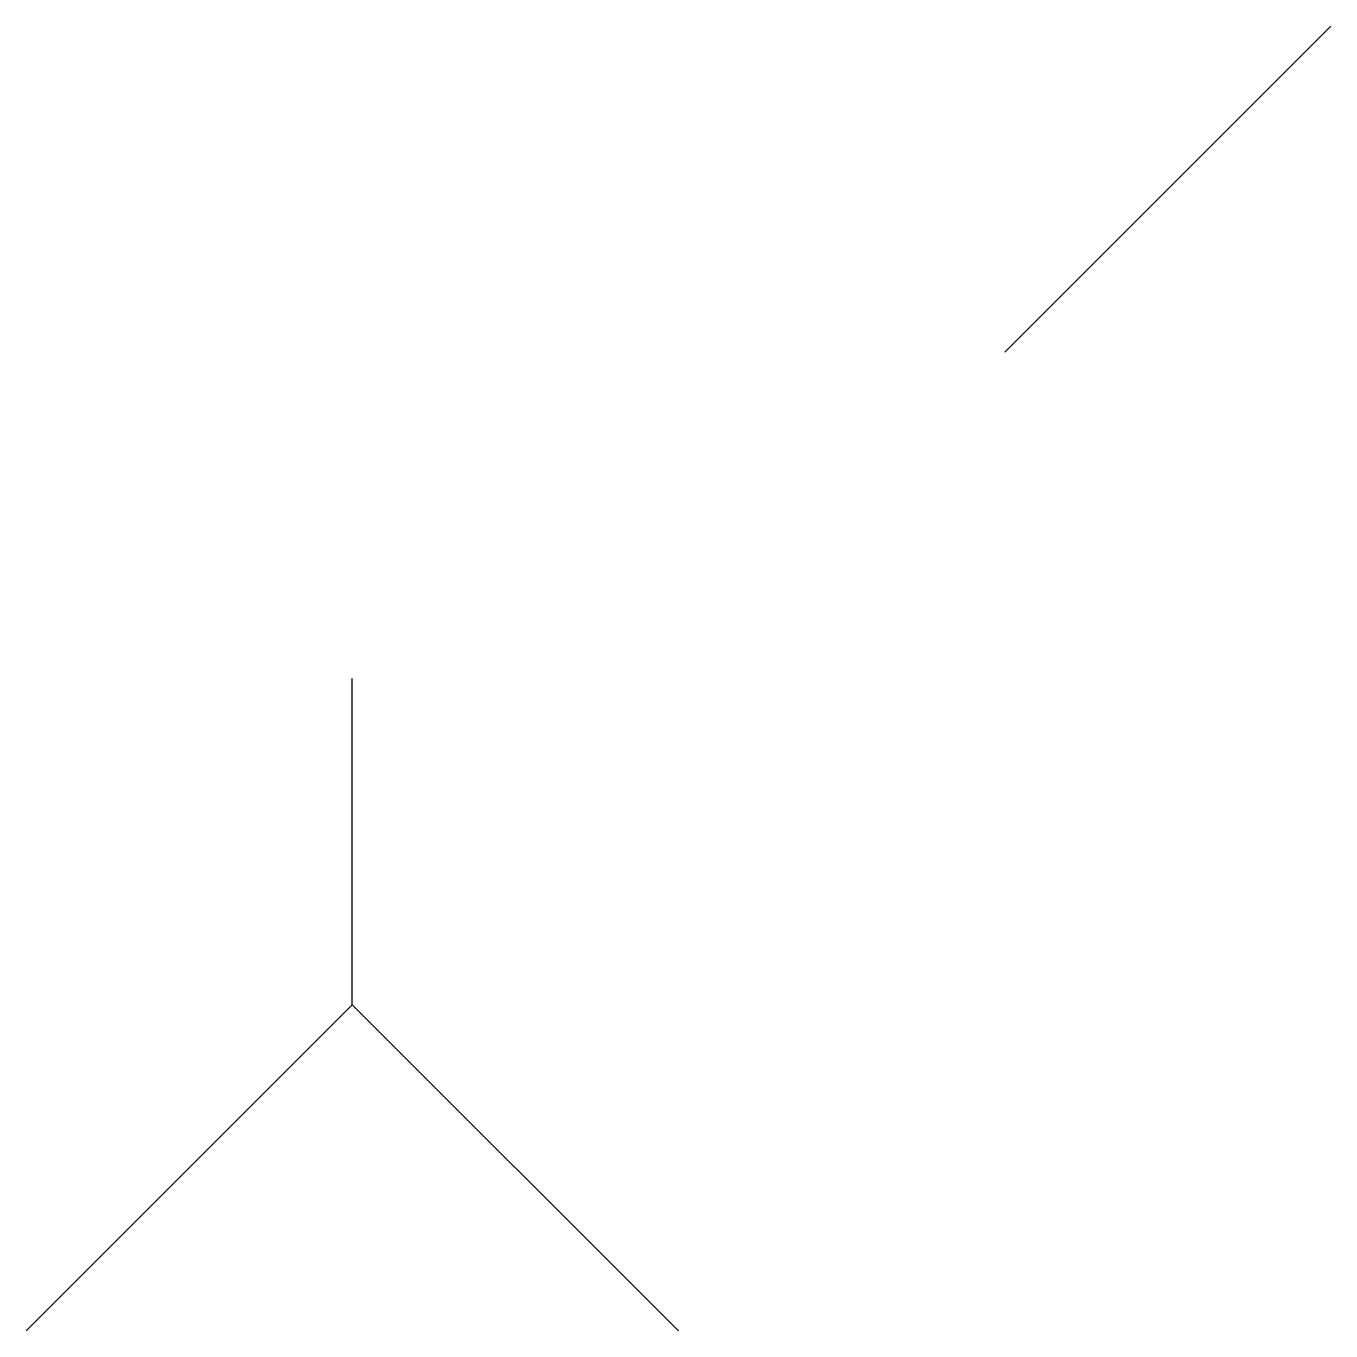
# Model space of a CAD drawing. Header units: millimetres. Extents: x 0 to 200, y 0 to 200.
import ezdxf

# ---------------------------------------------------------------- set-up
doc = ezdxf.new("R2010")
doc.units = ezdxf.units.MM
doc.layers.get('0').update_dxf_attribs({"linetype": 'CONTINUOUS'})

msp = doc.modelspace()

# ---------------------------------------------------------------- linework, layer by layer
for p, q in [((150, 150), (200, 200)), ((50, 50), (50, 100)), ((0, 0), (50, 50)), ((50, 50), (100, 0))]:
    msp.add_line(p, q)

doc.saveas('drawing.dxf')
